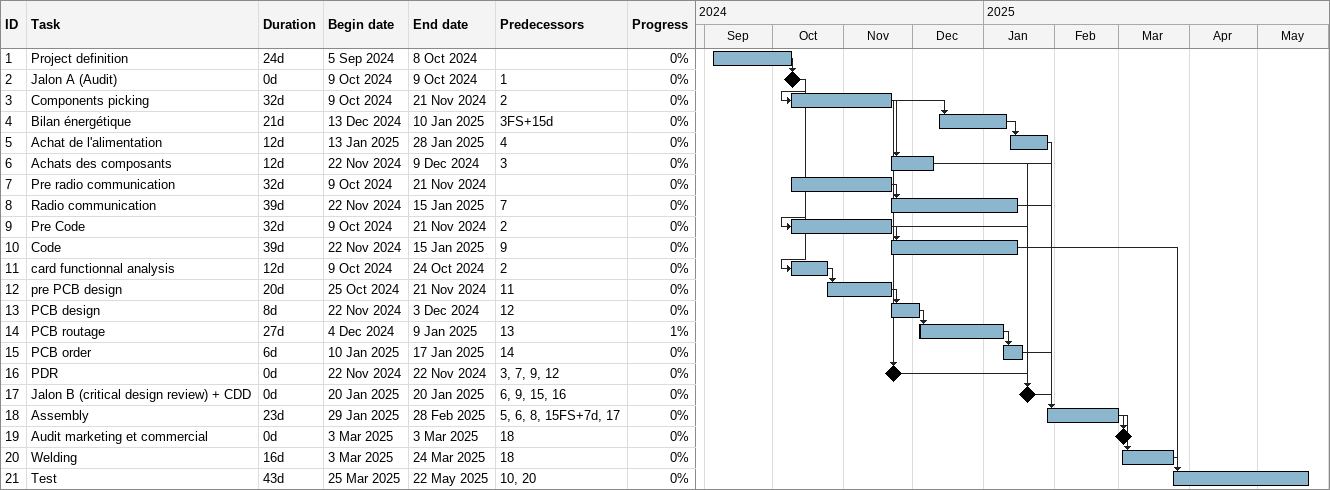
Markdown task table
| ID | Task | Duration | Start | Finish | Predecessors | % complete |
|---|---|---|---|---|---|---|
| 1 | Project definition | 24d | 2024-09-05 | 2024-10-08 |  | 0 |
| 2 | Jalon A (Audit) | 0d | 2024-10-09 | 2024-10-09 | 1 | 0 |
| 3 | Components picking | 32d | 2024-10-09 | 2024-11-21 | 2 | 0 |
| 4 | Bilan énergétique | 21d | 2024-12-13 | 2025-01-10 | 3FS+15d | 0 |
| 5 | Achat de l'alimentation | 12d | 2025-01-13 | 2025-01-28 | 4 | 0 |
| 6 | Achats des composants | 12d | 2024-11-22 | 2024-12-09 | 3 | 0 |
| 7 | Pre radio communication | 32d | 2024-10-09 | 2024-11-21 |  | 0 |
| 8 | Radio communication | 39d | 2024-11-22 | 2025-01-15 | 7 | 0 |
| 9 | Pre Code | 32d | 2024-10-09 | 2024-11-21 | 2 | 0 |
| 10 | Code | 39d | 2024-11-22 | 2025-01-15 | 9 | 0 |
| 11 | card functionnal analysis | 12d | 2024-10-09 | 2024-10-24 | 2 | 0 |
| 12 | pre PCB design | 20d | 2024-10-25 | 2024-11-21 | 11 | 0 |
| 13 | PCB design | 8d | 2024-11-22 | 2024-12-03 | 12 | 0 |
| 14 | PCB routage | 27d | 2024-12-04 | 2025-01-09 | 13 | 1 |
| 15 | PCB order | 6d | 2025-01-10 | 2025-01-17 | 14 | 0 |
| 16 | PDR | 0d | 2024-11-22 | 2024-11-22 | 3, 7, 9, 12 | 0 |
| 17 | Jalon B (critical design review) + CDD | 0d | 2025-01-20 | 2025-01-20 | 6, 9, 15, 16 | 0 |
| 18 | Assembly | 23d | 2025-01-29 | 2025-02-28 | 5, 6, 8, 15FS+7d, 17 | 0 |
| 19 | Audit marketing et commercial | 0d | 2025-03-03 | 2025-03-03 | 18 | 0 |
| 20 | Welding | 16d | 2025-03-03 | 2025-03-24 | 18 | 0 |
| 21 | Test | 43d | 2025-03-25 | 2025-05-22 | 10, 20 | 0 |
